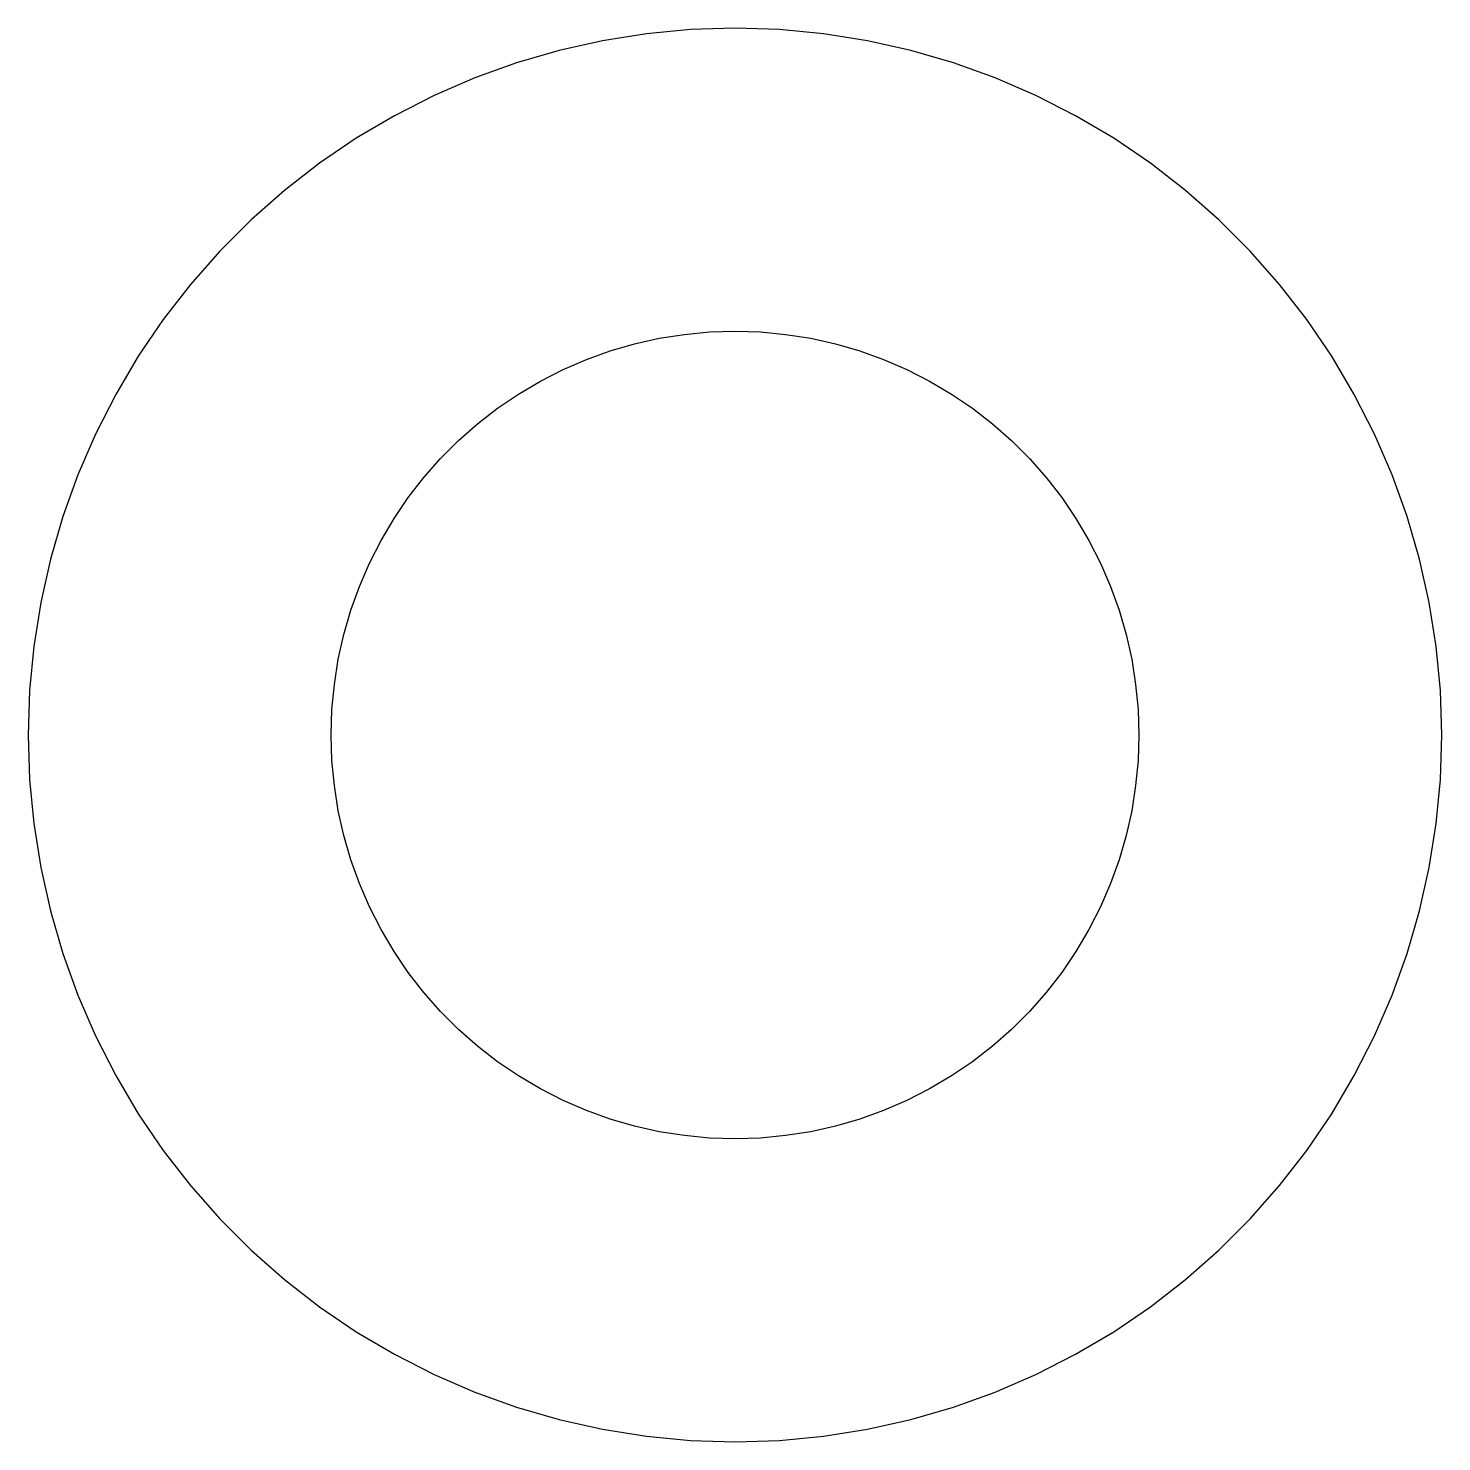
# Model space of a CAD drawing. Header units: metres. Extents: x -7 to 7, y -7 to 7.
import ezdxf

# ---------------------------------------------------------------- set-up
doc = ezdxf.new("R2010")
doc.units = ezdxf.units.M

msp = doc.modelspace()

# ---------------------------------------------------------------- linework, layer by layer
for p, q in [((-1.31166, 6.87601), (-1.74081, 6.78008)), ((-0.877319, 6.94479), (-1.31166, 6.87601)), ((-0.439529, 6.98618), (-0.877319, 6.94479)), ((0, 7), (-0.439529, 6.98618)), ((0.439529, 6.98618), (0, 7)), ((0.877319, 6.94479), (0.439529, 6.98618)), ((1.31166, 6.87601), (0.877319, 6.94479)), ((1.74081, 6.78008), (1.31166, 6.87601)), ((-1.74081, 6.78008), (-2.16312, 6.65739)), ((2.16312, 6.65739), (1.74081, 6.78008)), ((-2.16312, 6.65739), (-2.57686, 6.50842)), ((2.57686, 6.50842), (2.16312, 6.65739)), ((-2.57686, 6.50842), (-2.98045, 6.33379)), ((2.98045, 6.33379), (2.57686, 6.50842)), ((-2.98045, 6.33379), (-3.37227, 6.13414)), ((3.37227, 6.13414), (2.98045, 6.33379)), ((-3.37227, 6.13414), (-3.75078, 5.91029)), ((3.75078, 5.91029), (3.37227, 6.13414)), ((-3.75078, 5.91029), (-4.11449, 5.66312)), ((4.11449, 5.66312), (3.75078, 5.91029)), ((-4.11449, 5.66312), (-4.46196, 5.39359)), ((4.46196, 5.39359), (4.11449, 5.66312)), ((-4.46196, 5.39359), (-4.79182, 5.10277)), ((4.79182, 5.10277), (4.46196, 5.39359)), ((-4.79182, 5.10277), (-5.10277, 4.79182)), ((5.10277, 4.79182), (4.79182, 5.10277)), ((-5.10277, 4.79182), (-5.39359, 4.46196)), ((5.39359, 4.46196), (5.10277, 4.79182)), ((-5.39359, 4.46196), (-5.66312, 4.11449)), ((5.66312, 4.11449), (5.39359, 4.46196)), ((-5.66312, 4.11449), (-5.91029, 3.75078)), ((5.91029, 3.75078), (5.66312, 4.11449)), ((-0.994751, 3.87433), (-0.749512, 3.92914)), ((-0.749512, 3.92914), (-0.501328, 3.96844)), ((-0.501328, 3.96844), (-0.25116, 3.9921)), ((-0.25116, 3.9921), (0, 4)), ((0, 4), (0.25116, 3.9921)), ((0.25116, 3.9921), (0.501328, 3.96844)), ((0.501328, 3.96844), (0.749512, 3.92914)), ((0.749512, 3.92914), (0.994751, 3.87433)), ((-1.47249, 3.7191), (-1.23605, 3.80421)), ((-1.23605, 3.80421), (-0.994751, 3.87433)), ((0.994751, 3.87433), (1.23605, 3.80421)), ((1.23605, 3.80421), (1.47249, 3.7191)), ((-5.91029, 3.75078), (-6.13414, 3.37227)), ((-1.70311, 3.61929), (-1.47249, 3.7191)), ((1.47249, 3.7191), (1.70311, 3.61929)), ((6.13414, 3.37227), (5.91029, 3.75078)), ((-2.1433, 3.3773), (-1.927, 3.50522)), ((-1.927, 3.50522), (-1.70311, 3.61929)), ((1.70311, 3.61929), (1.927, 3.50522)), ((1.927, 3.50522), (2.1433, 3.3773)), ((-6.13414, 3.37227), (-6.33379, 2.98045)), ((-2.35114, 3.23605), (-2.1433, 3.3773)), ((2.1433, 3.3773), (2.35114, 3.23605)), ((6.33379, 2.98045), (6.13414, 3.37227)), ((-2.54968, 3.08205), (-2.35114, 3.23605)), ((2.35114, 3.23605), (2.54968, 3.08205)), ((-2.73817, 2.91586), (-2.54968, 3.08205)), ((2.54968, 3.08205), (2.73817, 2.91586)), ((-6.33379, 2.98045), (-6.50842, 2.57686)), ((6.50842, 2.57686), (6.33379, 2.98045)), ((-2.91586, 2.73817), (-2.73817, 2.91586)), ((2.73817, 2.91586), (2.91586, 2.73817)), ((-3.08205, 2.54968), (-2.91586, 2.73817)), ((2.91586, 2.73817), (3.08205, 2.54968)), ((-6.50842, 2.57686), (-6.65739, 2.16312)), ((-3.23605, 2.35114), (-3.08205, 2.54968)), ((3.08205, 2.54968), (3.23605, 2.35114)), ((6.65739, 2.16312), (6.50842, 2.57686)), ((-3.3773, 2.1433), (-3.23605, 2.35114)), ((3.23605, 2.35114), (3.3773, 2.1433)), ((-6.65739, 2.16312), (-6.78008, 1.74081)), ((-3.50522, 1.927), (-3.3773, 2.1433)), ((3.3773, 2.1433), (3.50522, 1.927)), ((6.78008, 1.74081), (6.65739, 2.16312)), ((-3.61929, 1.70311), (-3.50522, 1.927)), ((3.50522, 1.927), (3.61929, 1.70311)), ((-6.78008, 1.74081), (-6.87601, 1.31166)), ((-3.7191, 1.47249), (-3.61929, 1.70311)), ((3.61929, 1.70311), (3.7191, 1.47249)), ((6.87601, 1.31166), (6.78008, 1.74081)), ((-3.80421, 1.23605), (-3.7191, 1.47249)), ((3.7191, 1.47249), (3.80421, 1.23605)), ((-6.87601, 1.31166), (-6.94479, 0.877319)), ((6.94479, 0.877319), (6.87601, 1.31166)), ((-3.87433, 0.994751), (-3.80421, 1.23605)), ((3.80421, 1.23605), (3.87433, 0.994751)), ((-3.92914, 0.749512), (-3.87433, 0.994751)), ((3.87433, 0.994751), (3.92914, 0.749512)), ((-6.94479, 0.877319), (-6.98618, 0.439529)), ((6.98618, 0.439529), (6.94479, 0.877319)), ((-3.96844, 0.501328), (-3.92914, 0.749512)), ((3.92914, 0.749512), (3.96844, 0.501328)), ((-6.98618, 0.439529), (-7, 0)), ((-3.9921, 0.25116), (-3.96844, 0.501328)), ((3.96844, 0.501328), (3.9921, 0.25116)), ((7, 0), (6.98618, 0.439529)), ((-4, 0), (-3.9921, 0.25116)), ((3.9921, 0.25116), (4, 0)), ((-7, 0), (-6.98618, -0.439529)), ((-3.9921, -0.25116), (-4, 0)), ((4, 0), (3.9921, -0.25116)), ((6.98618, -0.439529), (7, 0)), ((-3.96844, -0.501328), (-3.9921, -0.25116)), ((3.9921, -0.25116), (3.96844, -0.501328)), ((-6.98618, -0.439529), (-6.94479, -0.877319)), ((-3.92914, -0.749512), (-3.96844, -0.501328)), ((3.96844, -0.501328), (3.92914, -0.749512)), ((6.94479, -0.877319), (6.98618, -0.439529)), ((-3.87433, -0.994751), (-3.92914, -0.749512)), ((3.92914, -0.749512), (3.87433, -0.994751)), ((-6.94479, -0.877319), (-6.87601, -1.31166)), ((6.87601, -1.31166), (6.94479, -0.877319)), ((-3.80421, -1.23605), (-3.87433, -0.994751)), ((3.87433, -0.994751), (3.80421, -1.23605)), ((-3.7191, -1.47249), (-3.80421, -1.23605)), ((3.80421, -1.23605), (3.7191, -1.47249)), ((-6.87601, -1.31166), (-6.78008, -1.74081)), ((6.78008, -1.74081), (6.87601, -1.31166)), ((-3.61929, -1.70311), (-3.7191, -1.47249)), ((3.7191, -1.47249), (3.61929, -1.70311)), ((-6.78008, -1.74081), (-6.65739, -2.16312)), ((-3.50522, -1.927), (-3.61929, -1.70311)), ((3.61929, -1.70311), (3.50522, -1.927)), ((6.65739, -2.16312), (6.78008, -1.74081)), ((-3.3773, -2.1433), (-3.50522, -1.927)), ((3.50522, -1.927), (3.3773, -2.1433)), ((-6.65739, -2.16312), (-6.50842, -2.57686)), ((-3.23605, -2.35114), (-3.3773, -2.1433)), ((3.3773, -2.1433), (3.23605, -2.35114)), ((6.50842, -2.57686), (6.65739, -2.16312)), ((-3.08205, -2.54968), (-3.23605, -2.35114)), ((3.23605, -2.35114), (3.08205, -2.54968)), ((-6.50842, -2.57686), (-6.33379, -2.98045)), ((-2.91586, -2.73817), (-3.08205, -2.54968)), ((3.08205, -2.54968), (2.91586, -2.73817)), ((6.33379, -2.98045), (6.50842, -2.57686)), ((-2.73817, -2.91586), (-2.91586, -2.73817)), ((2.91586, -2.73817), (2.73817, -2.91586)), ((-2.54968, -3.08205), (-2.73817, -2.91586)), ((2.73817, -2.91586), (2.54968, -3.08205)), ((-6.33379, -2.98045), (-6.13414, -3.37227)), ((6.13414, -3.37227), (6.33379, -2.98045)), ((-2.35114, -3.23605), (-2.54968, -3.08205)), ((2.54968, -3.08205), (2.35114, -3.23605)), ((-2.1433, -3.3773), (-2.35114, -3.23605)), ((2.35114, -3.23605), (2.1433, -3.3773)), ((-6.13414, -3.37227), (-5.91029, -3.75078)), ((-1.927, -3.50522), (-2.1433, -3.3773)), ((2.1433, -3.3773), (1.927, -3.50522)), ((5.91029, -3.75078), (6.13414, -3.37227)), ((-1.70311, -3.61929), (-1.927, -3.50522)), ((-1.47249, -3.7191), (-1.70311, -3.61929)), ((1.70311, -3.61929), (1.47249, -3.7191)), ((1.927, -3.50522), (1.70311, -3.61929)), ((-5.91029, -3.75078), (-5.66312, -4.11449)), ((-1.23605, -3.80421), (-1.47249, -3.7191)), ((1.47249, -3.7191), (1.23605, -3.80421)), ((5.66312, -4.11449), (5.91029, -3.75078)), ((-0.994751, -3.87433), (-1.23605, -3.80421)), ((-0.749512, -3.92914), (-0.994751, -3.87433)), ((0.994751, -3.87433), (0.749512, -3.92914)), ((1.23605, -3.80421), (0.994751, -3.87433)), ((-0.501328, -3.96844), (-0.749512, -3.92914)), ((-0.25116, -3.9921), (-0.501328, -3.96844)), ((0, -4), (-0.25116, -3.9921)), ((0.25116, -3.9921), (0, -4)), ((0.501328, -3.96844), (0.25116, -3.9921)), ((0.749512, -3.92914), (0.501328, -3.96844)), ((-5.66312, -4.11449), (-5.39359, -4.46196)), ((5.39359, -4.46196), (5.66312, -4.11449)), ((-5.39359, -4.46196), (-5.10277, -4.79182)), ((5.10277, -4.79182), (5.39359, -4.46196)), ((-5.10277, -4.79182), (-4.79182, -5.10277)), ((4.79182, -5.10277), (5.10277, -4.79182)), ((-4.79182, -5.10277), (-4.46196, -5.39359)), ((4.46196, -5.39359), (4.79182, -5.10277)), ((-4.46196, -5.39359), (-4.11449, -5.66312)), ((4.11449, -5.66312), (4.46196, -5.39359)), ((-4.11449, -5.66312), (-3.75078, -5.91029)), ((3.75078, -5.91029), (4.11449, -5.66312)), ((-3.75078, -5.91029), (-3.37227, -6.13414)), ((3.37227, -6.13414), (3.75078, -5.91029)), ((-3.37227, -6.13414), (-2.98045, -6.33379)), ((2.98045, -6.33379), (3.37227, -6.13414)), ((-2.98045, -6.33379), (-2.57686, -6.50842)), ((2.57686, -6.50842), (2.98045, -6.33379)), ((-2.57686, -6.50842), (-2.16312, -6.65739)), ((2.16312, -6.65739), (2.57686, -6.50842)), ((-2.16312, -6.65739), (-1.74081, -6.78008)), ((1.74081, -6.78008), (2.16312, -6.65739)), ((-1.74081, -6.78008), (-1.31166, -6.87601)), ((1.31166, -6.87601), (1.74081, -6.78008)), ((-1.31166, -6.87601), (-0.877319, -6.94479)), ((-0.877319, -6.94479), (-0.439529, -6.98618)), ((-0.439529, -6.98618), (0, -7)), ((0, -7), (0.439529, -6.98618)), ((0.439529, -6.98618), (0.877319, -6.94479)), ((0.877319, -6.94479), (1.31166, -6.87601))]:
    msp.add_line(p, q)

doc.saveas('drawing.dxf')
